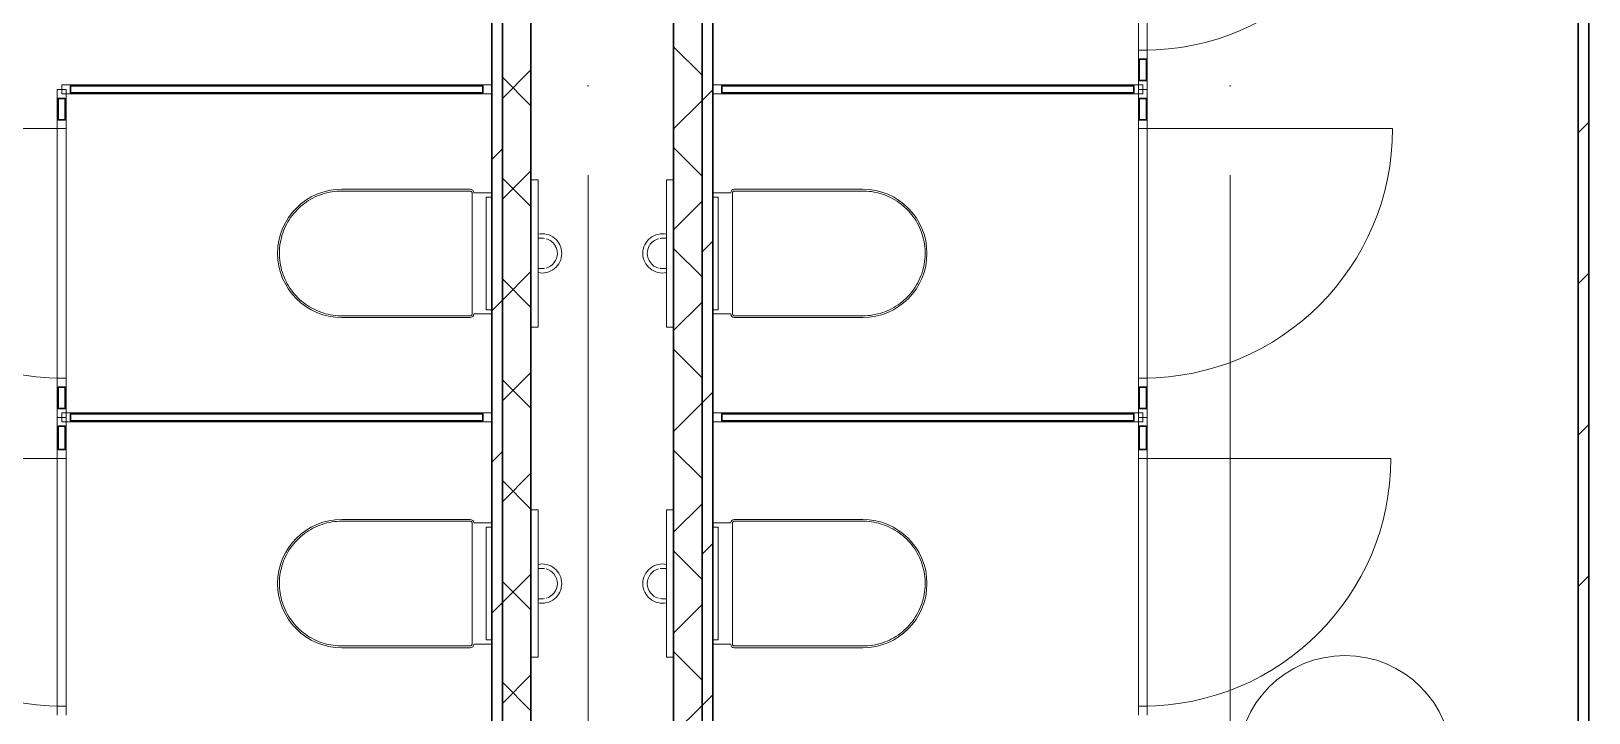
# Model space of a CAD drawing. Header units: millimetres. Extents: x -495897 to 1376592, y -28539 to 470976.
# Drawn here: x -50773 to -46407, y 351246 to 353159 of the extents above; entities that cross this region are included whole.
import ezdxf

# ---------------------------------------------------------------- set-up
doc = ezdxf.new("R2010")
doc.units = ezdxf.units.MM
doc.linetypes.add('ADSK_Линия сетки', pattern=[25, 20, -2.5, 0, -2.5])
for name, color, linetype, lineweight in [('Витраж', 7, 'Continuous', 9), ('Двери', 252, 'Continuous', 9), ('Марки помещений', 252, 'Continuous', 20), ('Оси', 252, 'Continuous', 9), ('Сантехника', 252, 'Continuous', 9), ('Стены внутренние', 7, 'Continuous', 18), ('Стены наружные', 7, 'Continuous', 18), ('Стены разрез', 7, 'Continuous', 30)]:
    doc.layers.add(name, color=color, linetype=linetype, lineweight=lineweight)

# ---------------------------------------------------------------- blocks, each defined once
blk = doc.blocks.new('1 этаж')
at = {"layer": 'Витраж', "color": 251, "true_color": 0x636466}
for p, q in [((-46913.3, -6593.7), (-46913.3, -7293.7)), ((-46888.3, -6593.7), (-46888.3, -7293.7)), ((-46913.3, -7318.7), (-46913.3, -7378.7)), ((-46888.3, -7318.7), (-46888.3, -7378.7)), ((-49905.8, -7391.2), (-48750.8, -7391.2)), ((-49905.8, -7416.2), (-48750.8, -7416.2)), ((-46925.8, -7391.2), (-48080.8, -7391.2)), ((-46925.8, -7416.2), (-48080.8, -7416.2)), ((-49943.3, -7428.7), (-49943.3, -7488.7)), ((-49918.3, -7428.7), (-49918.3, -7488.7)), ((-46913.3, -7428.7), (-46913.3, -7488.7)), ((-46888.3, -7428.7), (-46888.3, -7488.7)), ((-49943.3, -7513.7), (-49943.3, -8213.7)), ((-49918.3, -7513.7), (-49918.3, -8213.7)), ((-46913.3, -7513.7), (-46913.3, -8213.7)), ((-46888.3, -7513.7), (-46888.3, -8213.7)), ((-49943.3, -8238.7), (-49943.3, -8298.7)), ((-49918.3, -8238.7), (-49918.3, -8298.7)), ((-46913.3, -8238.7), (-46913.3, -8298.7)), ((-46888.3, -8238.7), (-46888.3, -8298.7)), ((-49905.8, -8311.2), (-48750.8, -8311.2)), ((-49905.8, -8336.2), (-48750.8, -8336.2)), ((-46925.8, -8311.2), (-48080.8, -8311.2)), ((-46925.8, -8336.2), (-48080.8, -8336.2)), ((-49943.3, -8348.7), (-49943.3, -8413.7)), ((-49918.3, -8348.7), (-49918.3, -8413.7)), ((-46913.3, -8348.7), (-46913.3, -8413.7)), ((-46888.3, -8348.7), (-46888.3, -8413.7)), ((-49943.3, -8438.7), (-49943.3, -9133.7)), ((-49918.3, -8438.7), (-49918.3, -9133.7)), ((-46913.3, -8438.7), (-46913.3, -9133.7)), ((-46888.3, -8438.7), (-46888.3, -9133.7))]:
    blk.add_line(p, q, dxfattribs=at)
at = {"layer": 'Витраж', "color": 251, "lineweight": 18, "true_color": 0x636466, "extrusion": (0, 0, -1)}
for p, q in [((-46888.3, -7293.7), (-46913.3, -7293.7)), ((-46913.3, -7293.7), (-46913.3, -7318.7)), ((-46913.3, -7318.7), (-46888.3, -7318.7)), ((-46888.3, -7318.7), (-46888.3, -7293.7)), ((-49918.3, -7403.7), (-49943.3, -7403.7)), ((-49943.3, -7403.7), (-49943.3, -7428.7)), ((-49905.8, -7391.2), (-49930.8, -7391.2)), ((-49930.8, -7391.2), (-49930.8, -7416.2)), ((-49930.8, -7416.2), (-49905.8, -7416.2)), ((-49918.3, -7428.7), (-49918.3, -7403.7)), ((-49905.8, -7416.2), (-49905.8, -7391.2)), ((-46900.8, -7391.2), (-46925.8, -7391.2)), ((-46925.8, -7391.2), (-46925.8, -7416.2)), ((-46925.8, -7416.2), (-46900.8, -7416.2)), ((-46888.3, -7403.7), (-46913.3, -7403.7)), ((-46913.3, -7403.7), (-46913.3, -7428.7)), ((-46900.8, -7416.2), (-46900.8, -7391.2)), ((-46888.3, -7428.7), (-46888.3, -7403.7)), ((-49943.3, -7428.7), (-49918.3, -7428.7)), ((-46913.3, -7428.7), (-46888.3, -7428.7)), ((-49918.3, -7488.7), (-49943.3, -7488.7)), ((-49943.3, -7488.7), (-49943.3, -7513.7)), ((-49918.3, -7513.7), (-49918.3, -7488.7)), ((-46888.3, -7488.7), (-46913.3, -7488.7)), ((-46913.3, -7488.7), (-46913.3, -7513.7)), ((-46888.3, -7513.7), (-46888.3, -7488.7)), ((-49943.3, -7513.7), (-49918.3, -7513.7)), ((-46913.3, -7513.7), (-46888.3, -7513.7)), ((-49918.3, -8213.7), (-49943.3, -8213.7)), ((-49943.3, -8213.7), (-49943.3, -8238.7)), ((-49943.3, -8238.7), (-49918.3, -8238.7)), ((-49918.3, -8238.7), (-49918.3, -8213.7)), ((-46888.3, -8213.7), (-46913.3, -8213.7)), ((-46913.3, -8213.7), (-46913.3, -8238.7)), ((-46913.3, -8238.7), (-46888.3, -8238.7)), ((-46888.3, -8238.7), (-46888.3, -8213.7)), ((-49918.3, -8323.7), (-49943.3, -8323.7)), ((-49943.3, -8323.7), (-49943.3, -8348.7)), ((-49905.8, -8311.2), (-49930.8, -8311.2)), ((-49930.8, -8311.2), (-49930.8, -8336.2)), ((-49930.8, -8336.2), (-49905.8, -8336.2)), ((-49918.3, -8348.7), (-49918.3, -8323.7)), ((-49905.8, -8336.2), (-49905.8, -8311.2)), ((-46900.8, -8311.2), (-46925.8, -8311.2)), ((-46925.8, -8311.2), (-46925.8, -8336.2)), ((-46925.8, -8336.2), (-46900.8, -8336.2)), ((-46888.3, -8323.7), (-46913.3, -8323.7)), ((-46913.3, -8323.7), (-46913.3, -8348.7)), ((-46900.8, -8336.2), (-46900.8, -8311.2)), ((-46888.3, -8348.7), (-46888.3, -8323.7)), ((-49943.3, -8348.7), (-49918.3, -8348.7)), ((-46913.3, -8348.7), (-46888.3, -8348.7)), ((-49918.3, -8413.7), (-49943.3, -8413.7)), ((-49943.3, -8413.7), (-49943.3, -8438.7)), ((-49918.3, -8438.7), (-49918.3, -8413.7)), ((-46888.3, -8413.7), (-46913.3, -8413.7)), ((-46913.3, -8413.7), (-46913.3, -8438.7)), ((-46888.3, -8438.7), (-46888.3, -8413.7)), ((-49943.3, -8438.7), (-49918.3, -8438.7)), ((-46913.3, -8438.7), (-46888.3, -8438.7)), ((-49918.3, -9133.7), (-49943.3, -9133.7)), ((-49943.3, -9133.7), (-49943.3, -9158.7)), ((-49918.3, -9158.7), (-49918.3, -9133.7)), ((-46888.3, -9133.7), (-46913.3, -9133.7)), ((-46913.3, -9133.7), (-46913.3, -9158.7)), ((-46888.3, -9158.7), (-46888.3, -9133.7))]:
    blk.add_line(p, q, dxfattribs=at)
at = {"layer": 'Витраж', "color": 251, "lineweight": 18, "true_color": 0x636466}
for p, q in [((-48725.8, -7391.2), (-48750.8, -7391.2)), ((-48750.8, -7391.2), (-48750.8, -7416.2)), ((-48750.8, -7416.2), (-48725.8, -7416.2)), ((-48725.8, -7416.2), (-48725.8, -7391.2)), ((-48080.8, -7391.2), (-48105.8, -7391.2)), ((-48105.8, -7391.2), (-48105.8, -7416.2)), ((-48105.8, -7416.2), (-48080.8, -7416.2)), ((-48080.8, -7416.2), (-48080.8, -7391.2)), ((-46888.3, -7378.7), (-46913.3, -7378.7)), ((-46913.3, -7378.7), (-46913.3, -7403.7)), ((-46913.3, -7403.7), (-46888.3, -7403.7)), ((-46888.3, -7403.7), (-46888.3, -7378.7)), ((-49918.3, -8298.7), (-49943.3, -8298.7)), ((-49943.3, -8298.7), (-49943.3, -8323.7)), ((-49943.3, -8323.7), (-49918.3, -8323.7)), ((-49918.3, -8323.7), (-49918.3, -8298.7)), ((-48725.8, -8311.2), (-48750.8, -8311.2)), ((-48750.8, -8311.2), (-48750.8, -8336.2)), ((-48750.8, -8336.2), (-48725.8, -8336.2)), ((-48725.8, -8336.2), (-48725.8, -8311.2)), ((-48080.8, -8311.2), (-48105.8, -8311.2)), ((-48105.8, -8311.2), (-48105.8, -8336.2)), ((-48105.8, -8336.2), (-48080.8, -8336.2)), ((-48080.8, -8336.2), (-48080.8, -8311.2)), ((-46888.3, -8298.7), (-46913.3, -8298.7)), ((-46913.3, -8298.7), (-46913.3, -8323.7)), ((-46913.3, -8323.7), (-46888.3, -8323.7)), ((-46888.3, -8323.7), (-46888.3, -8298.7))]:
    blk.add_line(p, q, dxfattribs=at)
at = {"layer": 'Двери', "color": 251, "true_color": 0x636466}
for p, q in [((-49943.3, -7513.7), (-50630.8, -7513.7)), ((-46888.3, -7513.7), (-46200.8, -7513.7)), ((-49943.3, -8438.7), (-50625.8, -8438.7)), ((-46888.3, -8438.7), (-46205.8, -8438.7))]:
    blk.add_line(p, q, dxfattribs=at)
for centre, radius, start, end in [((-46900.8, -6593.7), 700, 270, 0), ((-49930.8, -7513.7), 700, 180, 270), ((-46900.8, -7513.7), 700, 270, 0), ((-49930.8, -8438.7), 695, 180, 270), ((-46900.8, -8438.7), 695, 270, 0)]:
    blk.add_arc(centre, radius, start, end, dxfattribs=at)
at = {"layer": 'Марки помещений', "color": 251, "true_color": 0x636466}
blk.add_circle((-46334.3, -9291.8), 300, dxfattribs=at)
at = {"layer": 'Оси', "color": 251, "linetype": 'ADSK_Линия сетки', "ltscale": 100, "true_color": 0x636466}
for p, q in [((-48455.8, -2643.7), (-48455.8, -33769.9)), ((-46655.8, -2643.7), (-46655.8, -33769.9))]:
    blk.add_line(p, q, dxfattribs=at)
at = {"layer": 'Сантехника', "color": 251, "lineweight": 9, "true_color": 0x636466}
for p, q in [((-48595.8, -7657), (-48615.8, -7657)), ((-48595.8, -7682), (-48595.8, -7657)), ((-48595.8, -7682), (-48595.8, -8045.5)), ((-48215.8, -7657), (-48235.8, -7657)), ((-48235.8, -7657), (-48235.8, -7682)), ((-48235.8, -8045.5), (-48235.8, -7682)), ((-48615.8, -8070.5), (-48595.8, -8070.5)), ((-48595.8, -8070.5), (-48595.8, -8045.5)), ((-48235.8, -8045.5), (-48235.8, -8070.5)), ((-48235.8, -8070.5), (-48215.8, -8070.5)), ((-48595.8, -8583.2), (-48615.8, -8583.2)), ((-48595.8, -8608.2), (-48595.8, -8583.2)), ((-48215.8, -8583.2), (-48235.8, -8583.2)), ((-48235.8, -8583.2), (-48235.8, -8608.2)), ((-48595.8, -8608.2), (-48595.8, -8971.7)), ((-48235.8, -8971.7), (-48235.8, -8608.2)), ((-48595.8, -8996.7), (-48595.8, -8971.7)), ((-48235.8, -8971.7), (-48235.8, -8996.7)), ((-48615.8, -8996.7), (-48595.8, -8996.7)), ((-48235.8, -8996.7), (-48215.8, -8996.7))]:
    blk.add_line(p, q, dxfattribs=at)
at = {"layer": 'Сантехника', "color": 251, "true_color": 0x636466}
for p, q in [((-48785.8, -7683.7), (-49145.8, -7683.7)), ((-48785.8, -7688.7), (-49145.8, -7688.7)), ((-48780.8, -8033.7), (-48780.8, -7693.7)), ((-48725.8, -7693.7), (-48775.8, -7693.7)), ((-48740.8, -8021.9), (-48740.8, -7705.5)), ((-48740.8, -7705.5), (-48725.8, -7705.5)), ((-48055.8, -7693.7), (-48105.8, -7693.7)), ((-48105.8, -7705.5), (-48090.8, -7705.5)), ((-48090.8, -7705.5), (-48090.8, -8021.9)), ((-48050.8, -7693.7), (-48050.8, -8033.7)), ((-47685.8, -7683.7), (-48045.8, -7683.7)), ((-47685.8, -7688.7), (-48045.8, -7688.7)), ((-48725.8, -8021.9), (-48740.8, -8021.9)), ((-48090.8, -8021.9), (-48105.8, -8021.9)), ((-49145.8, -8038.7), (-48785.8, -8038.7)), ((-49145.8, -8043.7), (-48785.8, -8043.7)), ((-48775.8, -8033.7), (-48725.8, -8033.7)), ((-48105.8, -8033.7), (-48055.8, -8033.7)), ((-48045.8, -8038.7), (-47685.8, -8038.7)), ((-48045.8, -8043.7), (-47685.8, -8043.7)), ((-48785.8, -8610), (-49145.8, -8610)), ((-48785.8, -8615), (-49145.8, -8615)), ((-48780.8, -8960), (-48780.8, -8620)), ((-48725.8, -8620), (-48775.8, -8620)), ((-48740.8, -8948.2), (-48740.8, -8631.8)), ((-48740.8, -8631.8), (-48725.8, -8631.8)), ((-48055.8, -8620), (-48105.8, -8620)), ((-48105.8, -8631.8), (-48090.8, -8631.8)), ((-48090.8, -8631.8), (-48090.8, -8948.2)), ((-48050.8, -8620), (-48050.8, -8960)), ((-47685.8, -8610), (-48045.8, -8610)), ((-47685.8, -8615), (-48045.8, -8615)), ((-48725.8, -8948.2), (-48740.8, -8948.2)), ((-48090.8, -8948.2), (-48105.8, -8948.2)), ((-49145.8, -8965), (-48785.8, -8965)), ((-49145.8, -8970), (-48785.8, -8970)), ((-48775.8, -8960), (-48725.8, -8960)), ((-48105.8, -8960), (-48055.8, -8960)), ((-48045.8, -8965), (-47685.8, -8965)), ((-48045.8, -8970), (-47685.8, -8970))]:
    blk.add_line(p, q, dxfattribs=at)
at = {"layer": 'Сантехника', "color": 251, "true_color": 0x636466, "flags": 128}
for points in [[(-49145.8, -7688.7), (-49152.8, -7688.9), (-49159.8, -7689.3), (-49166.8, -7690), (-49173.7, -7691), (-49180.6, -7692.2), (-49187.4, -7693.7), (-49194.2, -7695.5), (-49200.9, -7697.6), (-49207.4, -7699.9), (-49213.9, -7702.5), (-49220.3, -7705.4), (-49226.6, -7708.5), (-49232.8, -7711.9), (-49238.8, -7715.5), (-49244.6, -7719.3), (-49250.3, -7723.4), (-49255.8, -7727.7), (-49261.2, -7732.2), (-49266.4, -7736.9), (-49271.3, -7741.8), (-49276.1, -7746.9), (-49280.7, -7752.2), (-49285, -7757.7), (-49289.2, -7763.4), (-49293.1, -7769.2), (-49296.7, -7775.1), (-49300.1, -7781.2), (-49303.3, -7787.5), (-49306.2, -7793.8), (-49308.9, -7800.3), (-49311.3, -7806.9), (-49313.5, -7813.6), (-49315.3, -7820.3), (-49316.9, -7827.1), (-49318.3, -7834), (-49319.3, -7840.9), (-49320.1, -7847.9), (-49320.6, -7854.8), (-49320.8, -7861.8), (-49320.7, -7868.8), (-49320.4, -7875.8), (-49319.8, -7882.8), (-49318.9, -7889.7), (-49317.7, -7896.6), (-49316.2, -7903.5), (-49314.5, -7910.3), (-49312.5, -7917), (-49310.2, -7923.6), (-49307.7, -7930.1), (-49304.9, -7936.6), (-49301.9, -7942.9), (-49298.6, -7949), (-49295.1, -7955.1), (-49291.3, -7961), (-49287.3, -7966.7), (-49283.1, -7972.3), (-49278.6, -7977.7), (-49273.9, -7982.9), (-49269.1, -7987.9), (-49264, -7992.8), (-49258.8, -7997.4), (-49253.3, -8001.8), (-49247.7, -8006), (-49241.9, -8010), (-49236, -8013.7), (-49229.9, -8017.2), (-49223.7, -8020.4), (-49217.4, -8023.4), (-49211, -8026.1), (-49204.4, -8028.6), (-49197.8, -8030.8), (-49191.1, -8032.8), (-49184.3, -8034.5), (-49177.4, -8035.9), (-49170.5, -8037), (-49163.5, -8037.8), (-49156.6, -8038.4), (-49149.6, -8038.7), (-49145.8, -8038.7)], [(-48780.8, -7693.7), (-48780.8, -7693.5), (-48780.8, -7693.3), (-48780.8, -7693.1), (-48780.9, -7692.9), (-48780.9, -7692.7), (-48780.9, -7692.5), (-48781, -7692.3), (-48781.1, -7692.2), (-48781.1, -7692), (-48781.2, -7691.8), (-48781.3, -7691.6), (-48781.4, -7691.4), (-48781.5, -7691.2), (-48781.6, -7691.1), (-48781.7, -7690.9), (-48781.8, -7690.7), (-48781.9, -7690.6), (-48782, -7690.4), (-48782.2, -7690.3), (-48782.3, -7690.1), (-48782.5, -7690), (-48782.6, -7689.9), (-48782.8, -7689.8), (-48782.9, -7689.6), (-48783.1, -7689.5), (-48783.3, -7689.4), (-48783.4, -7689.3), (-48783.6, -7689.2), (-48783.8, -7689.1), (-48784, -7689.1), (-48784.2, -7689), (-48784.4, -7688.9), (-48784.6, -7688.9), (-48784.8, -7688.8), (-48785, -7688.8), (-48785.1, -7688.8), (-48785.3, -7688.8), (-48785.5, -7688.7), (-48785.7, -7688.7), (-48785.8, -7688.7)], [(-48045.8, -7688.7), (-48046, -7688.7), (-48046.2, -7688.7), (-48046.4, -7688.8), (-48046.6, -7688.8), (-48046.8, -7688.8), (-48047, -7688.9), (-48047.2, -7688.9), (-48047.4, -7689), (-48047.6, -7689.1), (-48047.7, -7689.1), (-48047.9, -7689.2), (-48048.1, -7689.3), (-48048.3, -7689.4), (-48048.5, -7689.5), (-48048.6, -7689.6), (-48048.8, -7689.7), (-48048.9, -7689.8), (-48049.1, -7690), (-48049.2, -7690.1), (-48049.4, -7690.2), (-48049.5, -7690.4), (-48049.7, -7690.5), (-48049.8, -7690.7), (-48049.9, -7690.9), (-48050, -7691), (-48050.1, -7691.2), (-48050.2, -7691.4), (-48050.3, -7691.6), (-48050.4, -7691.7), (-48050.5, -7691.9), (-48050.5, -7692.1), (-48050.6, -7692.3), (-48050.6, -7692.5), (-48050.7, -7692.7), (-48050.7, -7692.9), (-48050.8, -7693.1), (-48050.8, -7693.3), (-48050.8, -7693.5), (-48050.8, -7693.7), (-48050.8, -7693.7)], [(-47685.8, -8038.7), (-47678.8, -8038.6), (-47671.8, -8038.2), (-47664.9, -8037.5), (-47657.9, -8036.5), (-47651, -8035.2), (-47644.2, -8033.7), (-47637.4, -8031.9), (-47630.8, -8029.8), (-47624.2, -8027.5), (-47617.7, -8024.9), (-47611.3, -8022.1), (-47605, -8019), (-47598.8, -8015.6), (-47592.8, -8012), (-47587, -8008.2), (-47581.3, -8004.1), (-47575.8, -7999.8), (-47570.4, -7995.3), (-47565.2, -7990.6), (-47560.3, -7985.7), (-47555.5, -7980.5), (-47550.9, -7975.2), (-47546.6, -7969.7), (-47542.4, -7964.1), (-47538.5, -7958.3), (-47534.9, -7952.3), (-47531.5, -7946.2), (-47528.3, -7940), (-47525.4, -7933.6), (-47522.7, -7927.1), (-47520.3, -7920.6), (-47518.1, -7913.9), (-47516.3, -7907.2), (-47514.7, -7900.3), (-47513.3, -7893.5), (-47512.3, -7886.6), (-47511.5, -7879.6), (-47511, -7872.6), (-47510.8, -7865.6), (-47510.9, -7858.6), (-47511.2, -7851.6), (-47511.8, -7844.7), (-47512.7, -7837.7), (-47513.9, -7830.8), (-47515.4, -7824), (-47517.1, -7817.2), (-47519.1, -7810.5), (-47521.4, -7803.9), (-47523.9, -7797.3), (-47526.7, -7790.9), (-47529.7, -7784.6), (-47533, -7778.4), (-47536.5, -7772.4), (-47540.3, -7766.5), (-47544.3, -7760.7), (-47548.5, -7755.2), (-47553, -7749.8), (-47557.7, -7744.5), (-47562.5, -7739.5), (-47567.6, -7734.7), (-47572.9, -7730.1), (-47578.3, -7725.7), (-47583.9, -7721.5), (-47589.7, -7717.5), (-47595.6, -7713.8), (-47601.7, -7710.3), (-47607.9, -7707), (-47614.2, -7704.1), (-47620.6, -7701.3), (-47627.2, -7698.8), (-47633.8, -7696.6), (-47640.5, -7694.7), (-47647.3, -7693), (-47654.2, -7691.6), (-47661.1, -7690.5), (-47668.1, -7689.6), (-47675, -7689.1), (-47682, -7688.8), (-47685.8, -7688.7)], [(-48785.8, -8038.7), (-48785.6, -8038.7), (-48785.4, -8038.7), (-48785.2, -8038.7), (-48785, -8038.7), (-48784.8, -8038.6), (-48784.6, -8038.6), (-48784.4, -8038.5), (-48784.2, -8038.5), (-48784, -8038.4), (-48783.9, -8038.3), (-48783.7, -8038.3), (-48783.5, -8038.2), (-48783.3, -8038.1), (-48783.1, -8038), (-48783, -8037.9), (-48782.8, -8037.7), (-48782.7, -8037.6), (-48782.5, -8037.5), (-48782.4, -8037.4), (-48782.2, -8037.2), (-48782.1, -8037.1), (-48781.9, -8036.9), (-48781.8, -8036.8), (-48781.7, -8036.6), (-48781.6, -8036.4), (-48781.5, -8036.3), (-48781.4, -8036.1), (-48781.3, -8035.9), (-48781.2, -8035.7), (-48781.1, -8035.5), (-48781.1, -8035.4), (-48781, -8035.2), (-48781, -8035), (-48780.9, -8034.8), (-48780.9, -8034.6), (-48780.8, -8034.4), (-48780.8, -8034.2), (-48780.8, -8034), (-48780.8, -8033.8), (-48780.8, -8033.7)], [(-48050.8, -8033.7), (-48050.8, -8033.9), (-48050.8, -8034.1), (-48050.8, -8034.3), (-48050.7, -8034.5), (-48050.7, -8034.7), (-48050.7, -8034.9), (-48050.6, -8035.1), (-48050.5, -8035.3), (-48050.5, -8035.5), (-48050.4, -8035.7), (-48050.3, -8035.9), (-48050.2, -8036), (-48050.1, -8036.2), (-48050, -8036.4), (-48049.9, -8036.6), (-48049.8, -8036.7), (-48049.7, -8036.9), (-48049.6, -8037), (-48049.4, -8037.2), (-48049.3, -8037.3), (-48049.1, -8037.5), (-48049, -8037.6), (-48048.8, -8037.7), (-48048.7, -8037.8), (-48048.5, -8037.9), (-48048.3, -8038), (-48048.2, -8038.1), (-48048, -8038.2), (-48047.8, -8038.3), (-48047.6, -8038.4), (-48047.4, -8038.5), (-48047.2, -8038.5), (-48047, -8038.6), (-48046.8, -8038.6), (-48046.7, -8038.7), (-48046.5, -8038.7), (-48046.3, -8038.7), (-48046.1, -8038.7), (-48045.9, -8038.7), (-48045.8, -8038.7)], [(-49145.8, -8615), (-49152.8, -8615.1), (-49159.8, -8615.5), (-49166.8, -8616.2), (-49173.7, -8617.2), (-49180.6, -8618.5), (-49187.4, -8620), (-49194.2, -8621.8), (-49200.9, -8623.9), (-49207.4, -8626.2), (-49213.9, -8628.8), (-49220.3, -8631.6), (-49226.6, -8634.8), (-49232.8, -8638.1), (-49238.8, -8641.7), (-49244.6, -8645.5), (-49250.3, -8649.6), (-49255.8, -8653.9), (-49261.2, -8658.4), (-49266.4, -8663.1), (-49271.3, -8668.1), (-49276.1, -8673.2), (-49280.7, -8678.5), (-49285, -8684), (-49289.2, -8689.6), (-49293.1, -8695.4), (-49296.7, -8701.4), (-49300.1, -8707.5), (-49303.3, -8713.7), (-49306.2, -8720.1), (-49308.9, -8726.6), (-49311.3, -8733.1), (-49313.5, -8739.8), (-49315.3, -8746.6), (-49316.9, -8753.4), (-49318.3, -8760.2), (-49319.3, -8767.2), (-49320.1, -8774.1), (-49320.6, -8781.1), (-49320.8, -8788.1), (-49320.7, -8795.1), (-49320.4, -8802.1), (-49319.8, -8809.1), (-49318.9, -8816), (-49317.7, -8822.9), (-49316.2, -8829.7), (-49314.5, -8836.5), (-49312.5, -8843.2), (-49310.2, -8849.9), (-49307.7, -8856.4), (-49304.9, -8862.8), (-49301.9, -8869.1), (-49298.6, -8875.3), (-49295.1, -8881.3), (-49291.3, -8887.2), (-49287.3, -8893), (-49283.1, -8898.5), (-49278.6, -8903.9), (-49273.9, -8909.2), (-49269.1, -8914.2), (-49264, -8919), (-49258.8, -8923.6), (-49253.3, -8928.1), (-49247.7, -8932.2), (-49241.9, -8936.2), (-49236, -8939.9), (-49229.9, -8943.4), (-49223.7, -8946.7), (-49217.4, -8949.7), (-49211, -8952.4), (-49204.4, -8954.9), (-49197.8, -8957.1), (-49191.1, -8959), (-49184.3, -8960.7), (-49177.4, -8962.1), (-49170.5, -8963.2), (-49163.5, -8964.1), (-49156.6, -8964.6), (-49149.6, -8964.9), (-49145.8, -8965)], [(-48780.8, -8620), (-48780.8, -8619.8), (-48780.8, -8619.6), (-48780.8, -8619.4), (-48780.9, -8619.2), (-48780.9, -8619), (-48780.9, -8618.8), (-48781, -8618.6), (-48781.1, -8618.4), (-48781.1, -8618.2), (-48781.2, -8618), (-48781.3, -8617.9), (-48781.4, -8617.7), (-48781.5, -8617.5), (-48781.6, -8617.3), (-48781.7, -8617.2), (-48781.8, -8617), (-48781.9, -8616.8), (-48782, -8616.7), (-48782.2, -8616.5), (-48782.3, -8616.4), (-48782.5, -8616.3), (-48782.6, -8616.1), (-48782.8, -8616), (-48782.9, -8615.9), (-48783.1, -8615.8), (-48783.3, -8615.7), (-48783.4, -8615.6), (-48783.6, -8615.5), (-48783.8, -8615.4), (-48784, -8615.3), (-48784.2, -8615.3), (-48784.4, -8615.2), (-48784.6, -8615.1), (-48784.8, -8615.1), (-48785, -8615.1), (-48785.1, -8615), (-48785.3, -8615), (-48785.5, -8615), (-48785.7, -8615), (-48785.8, -8615)], [(-48045.8, -8615), (-48046, -8615), (-48046.2, -8615), (-48046.4, -8615), (-48046.6, -8615), (-48046.8, -8615.1), (-48047, -8615.1), (-48047.2, -8615.2), (-48047.4, -8615.2), (-48047.6, -8615.3), (-48047.7, -8615.4), (-48047.9, -8615.5), (-48048.1, -8615.5), (-48048.3, -8615.6), (-48048.5, -8615.7), (-48048.6, -8615.9), (-48048.8, -8616), (-48048.9, -8616.1), (-48049.1, -8616.2), (-48049.2, -8616.4), (-48049.4, -8616.5), (-48049.5, -8616.6), (-48049.7, -8616.8), (-48049.8, -8617), (-48049.9, -8617.1), (-48050, -8617.3), (-48050.1, -8617.4), (-48050.2, -8617.6), (-48050.3, -8617.8), (-48050.4, -8618), (-48050.5, -8618.2), (-48050.5, -8618.4), (-48050.6, -8618.5), (-48050.6, -8618.7), (-48050.7, -8618.9), (-48050.7, -8619.1), (-48050.8, -8619.3), (-48050.8, -8619.5), (-48050.8, -8619.7), (-48050.8, -8619.9), (-48050.8, -8620)], [(-47685.8, -8965), (-47678.8, -8964.8), (-47671.8, -8964.4), (-47664.9, -8963.7), (-47657.9, -8962.7), (-47651, -8961.5), (-47644.2, -8960), (-47637.4, -8958.2), (-47630.8, -8956.1), (-47624.2, -8953.8), (-47617.7, -8951.2), (-47611.3, -8948.3), (-47605, -8945.2), (-47598.8, -8941.8), (-47592.8, -8938.3), (-47587, -8934.4), (-47581.3, -8930.3), (-47575.8, -8926.1), (-47570.4, -8921.5), (-47565.2, -8916.8), (-47560.3, -8911.9), (-47555.5, -8906.8), (-47550.9, -8901.5), (-47546.6, -8896), (-47542.4, -8890.3), (-47538.5, -8884.5), (-47534.9, -8878.6), (-47531.5, -8872.5), (-47528.3, -8866.2), (-47525.4, -8859.9), (-47522.7, -8853.4), (-47520.3, -8846.8), (-47518.1, -8840.2), (-47516.3, -8833.4), (-47514.7, -8826.6), (-47513.3, -8819.7), (-47512.3, -8812.8), (-47511.5, -8805.8), (-47511, -8798.9), (-47510.8, -8791.9), (-47510.9, -8784.9), (-47511.2, -8777.9), (-47511.8, -8770.9), (-47512.7, -8764), (-47513.9, -8757.1), (-47515.4, -8750.2), (-47517.1, -8743.4), (-47519.1, -8736.7), (-47521.4, -8730.1), (-47523.9, -8723.6), (-47526.7, -8717.2), (-47529.7, -8710.9), (-47533, -8704.7), (-47536.5, -8698.6), (-47540.3, -8692.7), (-47544.3, -8687), (-47548.5, -8681.4), (-47553, -8676), (-47557.7, -8670.8), (-47562.5, -8665.8), (-47567.6, -8660.9), (-47572.9, -8656.3), (-47578.3, -8651.9), (-47583.9, -8647.7), (-47589.7, -8643.8), (-47595.6, -8640), (-47601.7, -8636.5), (-47607.9, -8633.3), (-47614.2, -8630.3), (-47620.6, -8627.6), (-47627.2, -8625.1), (-47633.8, -8622.9), (-47640.5, -8620.9), (-47647.3, -8619.3), (-47654.2, -8617.9), (-47661.1, -8616.7), (-47668.1, -8615.9), (-47675, -8615.3), (-47682, -8615), (-47685.8, -8615)], [(-48785.8, -8965), (-48785.6, -8965), (-48785.4, -8965), (-48785.2, -8964.9), (-48785, -8964.9), (-48784.8, -8964.9), (-48784.6, -8964.8), (-48784.4, -8964.8), (-48784.2, -8964.7), (-48784, -8964.7), (-48783.9, -8964.6), (-48783.7, -8964.5), (-48783.5, -8964.4), (-48783.3, -8964.3), (-48783.1, -8964.2), (-48783, -8964.1), (-48782.8, -8964), (-48782.7, -8963.9), (-48782.5, -8963.7), (-48782.4, -8963.6), (-48782.2, -8963.5), (-48782.1, -8963.3), (-48781.9, -8963.2), (-48781.8, -8963), (-48781.7, -8962.8), (-48781.6, -8962.7), (-48781.5, -8962.5), (-48781.4, -8962.3), (-48781.3, -8962.2), (-48781.2, -8962), (-48781.1, -8961.8), (-48781.1, -8961.6), (-48781, -8961.4), (-48781, -8961.2), (-48780.9, -8961), (-48780.9, -8960.8), (-48780.8, -8960.6), (-48780.8, -8960.4), (-48780.8, -8960.2), (-48780.8, -8960), (-48780.8, -8960)], [(-48050.8, -8960), (-48050.8, -8960.2), (-48050.8, -8960.4), (-48050.8, -8960.6), (-48050.7, -8960.8), (-48050.7, -8961), (-48050.7, -8961.2), (-48050.6, -8961.4), (-48050.5, -8961.6), (-48050.5, -8961.7), (-48050.4, -8961.9), (-48050.3, -8962.1), (-48050.2, -8962.3), (-48050.1, -8962.5), (-48050, -8962.6), (-48049.9, -8962.8), (-48049.8, -8963), (-48049.7, -8963.1), (-48049.6, -8963.3), (-48049.4, -8963.4), (-48049.3, -8963.6), (-48049.1, -8963.7), (-48049, -8963.8), (-48048.8, -8964), (-48048.7, -8964.1), (-48048.5, -8964.2), (-48048.3, -8964.3), (-48048.2, -8964.4), (-48048, -8964.5), (-48047.8, -8964.6), (-48047.6, -8964.6), (-48047.4, -8964.7), (-48047.2, -8964.8), (-48047, -8964.8), (-48046.8, -8964.9), (-48046.7, -8964.9), (-48046.5, -8964.9), (-48046.3, -8965), (-48046.1, -8965), (-48045.9, -8965), (-48045.8, -8965)]]:
    blk.add_lwpolyline(points, dxfattribs=at)
at = {"layer": 'Сантехника', "color": 251, "lineweight": 9, "true_color": 0x636466, "flags": 128}
for points in [[(-48584.4, -7821), (-48584.4, -7821), (-48584.5, -7821), (-48584.7, -7821), (-48584.9, -7821), (-48585.3, -7821), (-48585.6, -7821), (-48586.1, -7821), (-48586.6, -7821), (-48587.2, -7821), (-48587.9, -7821), (-48588.6, -7821), (-48589.4, -7821), (-48590.3, -7821), (-48591.2, -7821), (-48592.2, -7821), (-48593.3, -7821), (-48594.4, -7821), (-48595.5, -7821)], [(-48236.9, -7821), (-48238.1, -7821), (-48239.1, -7821), (-48240.1, -7821), (-48241.1, -7821), (-48241.9, -7821), (-48242.8, -7821), (-48243.5, -7821), (-48244.2, -7821), (-48244.8, -7821), (-48245.4, -7821), (-48245.8, -7821), (-48246.3, -7821), (-48246.6, -7821), (-48246.9, -7821), (-48247.1, -7821), (-48247.2, -7821), (-48247.2, -7821), (-48247.2, -7821)], [(-48594.7, -7906.4), (-48593.6, -7906.4), (-48592.5, -7906.4), (-48591.5, -7906.4), (-48590.5, -7906.4), (-48589.7, -7906.4), (-48588.8, -7906.4), (-48588.1, -7906.4), (-48587.4, -7906.4), (-48586.8, -7906.4), (-48586.2, -7906.4), (-48585.8, -7906.4), (-48585.4, -7906.4), (-48585, -7906.4), (-48584.7, -7906.4), (-48584.5, -7906.4), (-48584.4, -7906.4), (-48584.4, -7906.4), (-48584.4, -7906.4)], [(-48247.2, -7906.4), (-48247.2, -7906.4), (-48247.1, -7906.4), (-48246.9, -7906.4), (-48246.7, -7906.4), (-48246.4, -7906.4), (-48246, -7906.4), (-48245.5, -7906.4), (-48245, -7906.4), (-48244.4, -7906.4), (-48243.7, -7906.4), (-48243, -7906.4), (-48242.2, -7906.4), (-48241.3, -7906.4), (-48240.4, -7906.4), (-48239.4, -7906.4), (-48238.3, -7906.4), (-48237.2, -7906.4), (-48236.1, -7906.4)], [(-48584.4, -8747.3), (-48584.4, -8747.3), (-48584.5, -8747.3), (-48584.7, -8747.3), (-48584.9, -8747.3), (-48585.3, -8747.3), (-48585.6, -8747.3), (-48586.1, -8747.3), (-48586.6, -8747.3), (-48587.2, -8747.3), (-48587.9, -8747.3), (-48588.6, -8747.3), (-48589.4, -8747.3), (-48590.3, -8747.3), (-48591.2, -8747.3), (-48592.2, -8747.3), (-48593.3, -8747.3), (-48594.4, -8747.3), (-48595.5, -8747.3)], [(-48236.9, -8747.3), (-48238.1, -8747.3), (-48239.1, -8747.3), (-48240.1, -8747.3), (-48241.1, -8747.3), (-48241.9, -8747.3), (-48242.8, -8747.3), (-48243.5, -8747.3), (-48244.2, -8747.3), (-48244.8, -8747.3), (-48245.4, -8747.3), (-48245.8, -8747.3), (-48246.3, -8747.3), (-48246.6, -8747.3), (-48246.9, -8747.3), (-48247.1, -8747.3), (-48247.2, -8747.3), (-48247.2, -8747.3), (-48247.2, -8747.3)], [(-48594.7, -8832.7), (-48593.6, -8832.7), (-48592.5, -8832.7), (-48591.5, -8832.7), (-48590.5, -8832.7), (-48589.7, -8832.7), (-48588.8, -8832.7), (-48588.1, -8832.7), (-48587.4, -8832.7), (-48586.8, -8832.7), (-48586.2, -8832.7), (-48585.8, -8832.7), (-48585.4, -8832.7), (-48585, -8832.7), (-48584.7, -8832.7), (-48584.5, -8832.7), (-48584.4, -8832.7), (-48584.4, -8832.7), (-48584.4, -8832.7)], [(-48247.2, -8832.7), (-48247.2, -8832.7), (-48247.1, -8832.7), (-48246.9, -8832.7), (-48246.7, -8832.7), (-48246.4, -8832.7), (-48246, -8832.7), (-48245.5, -8832.7), (-48245, -8832.7), (-48244.4, -8832.7), (-48243.7, -8832.7), (-48243, -8832.7), (-48242.2, -8832.7), (-48241.3, -8832.7), (-48240.4, -8832.7), (-48239.4, -8832.7), (-48238.3, -8832.7), (-48237.2, -8832.7), (-48236.1, -8832.7)]]:
    blk.add_lwpolyline(points, dxfattribs=at)
at = {"layer": 'Сантехника', "color": 251, "true_color": 0x636466}
for centre, radius, start, end in [((-49145.8, -7863.7), 180, 90, 270), ((-49145.8, -7863.7), 175, 90, 90.9078), ((-49145.8, -7863.7), 175, 90, 90.9078), ((-48785.8, -7693.7), 10, 0, 90), ((-48785.8, -7693.7), 5, 60, 90), ((-48785.8, -7693.7), 5, 60, 90), ((-48785.8, -7693.7), 5, 60, 75), ((-48785.8, -7693.7), 5, 0, 30), ((-48785.8, -7693.7), 5, 0, 30), ((-48785.8, -7693.7), 5, 0, 30), ((-48045.8, -7693.7), 10, 90, 180), ((-48045.8, -7693.7), 5, 150, 180), ((-48045.8, -7693.7), 5, 150, 180), ((-48045.8, -7693.7), 5, 150, 180), ((-48045.8, -7693.7), 5, 90, 120), ((-48045.8, -7693.7), 5, 90, 120), ((-48045.8, -7693.7), 5, 105, 120), ((-47685.8, -7863.7), 180, 270, 90), ((-47685.8, -7863.7), 175, 89.0922, 90), ((-47685.8, -7863.7), 175, 89.0922, 90), ((-49145.8, -7863.7), 175, 269.0922, 270), ((-49145.8, -7863.7), 175, 269.0922, 270), ((-48785.8, -8033.7), 10, 270, 0), ((-48785.8, -8033.7), 5, 270, 300), ((-48785.8, -8033.7), 5, 270, 300), ((-48785.8, -8033.7), 5, 285, 300), ((-48785.8, -8033.7), 5, 330, 0), ((-48785.8, -8033.7), 5, 330, 0), ((-48785.8, -8033.7), 5, 330, 0), ((-48045.8, -8033.7), 10, 180, 270), ((-48045.8, -8033.7), 5, 180, 210), ((-48045.8, -8033.7), 5, 180, 210), ((-48045.8, -8033.7), 5, 180, 210), ((-48045.8, -8033.7), 5, 240, 270), ((-48045.8, -8033.7), 5, 240, 270), ((-48045.8, -8033.7), 5, 240, 255), ((-47685.8, -7863.7), 175, 270, 270.9078), ((-47685.8, -7863.7), 175, 270, 270.9078), ((-49145.8, -8790), 180, 90, 270), ((-49145.8, -8790), 175, 90, 90.9078), ((-49145.8, -8790), 175, 90, 90.9078), ((-48785.8, -8620), 10, 0, 90), ((-48785.8, -8620), 5, 60, 90), ((-48785.8, -8620), 5, 60, 90), ((-48785.8, -8620), 5, 60, 75), ((-48785.8, -8620), 5, 0, 30), ((-48785.8, -8620), 5, 0, 30), ((-48785.8, -8620), 5, 0, 30), ((-48045.8, -8620), 10, 90, 180), ((-48045.8, -8620), 5, 150, 180), ((-48045.8, -8620), 5, 150, 180), ((-48045.8, -8620), 5, 150, 180), ((-48045.8, -8620), 5, 90, 120), ((-48045.8, -8620), 5, 90, 120), ((-48045.8, -8620), 5, 105, 120), ((-47685.8, -8790), 180, 270, 90), ((-47685.8, -8790), 175, 89.0922, 90), ((-47685.8, -8790), 175, 89.0922, 90), ((-49145.8, -8790), 175, 269.0922, 270), ((-49145.8, -8790), 175, 269.0922, 270), ((-48785.8, -8960), 10, 270, 0), ((-48785.8, -8960), 5, 270, 300), ((-48785.8, -8960), 5, 270, 300), ((-48785.8, -8960), 5, 285, 300), ((-48785.8, -8960), 5, 330, 0), ((-48785.8, -8960), 5, 330, 0), ((-48785.8, -8960), 5, 330, 0), ((-48045.8, -8960), 10, 180, 270), ((-48045.8, -8960), 5, 180, 210), ((-48045.8, -8960), 5, 180, 210), ((-48045.8, -8960), 5, 180, 210), ((-48045.8, -8960), 5, 240, 270), ((-48045.8, -8960), 5, 240, 270), ((-48045.8, -8960), 5, 240, 255), ((-47685.8, -8790), 175, 270, 270.9078), ((-47685.8, -8790), 175, 270, 270.9078)]:
    blk.add_arc(centre, radius, start, end, dxfattribs=at)
at = {"layer": 'Сантехника', "color": 251, "lineweight": 9, "true_color": 0x636466}
for centre, radius, start, end in [((-48584.4, -7863.7), 55, 0, 102.0258), ((-48247.2, -7863.7), 55, 77.9742, 180), ((-48584.4, -7863.7), 42.7, 92.2417, 94.1976), ((-48584.4, -7863.7), 42.7, 87.9172, 90), ((-48584.4, -7863.7), 42.7, 80.8699, 90), ((-48584.4, -7863.7), 42.7, 31.7508, 75), ((-48584.4, -7863.7), 42.7, 0, 30), ((-48247.2, -7863.7), 42.7, 150, 180), ((-48247.2, -7863.7), 42.7, 105, 148.2492), ((-48247.2, -7863.7), 42.7, 90, 99.1301), ((-48247.2, -7863.7), 42.7, 90, 92.0828), ((-48247.2, -7863.7), 42.7, 85.8024, 87.7583), ((-48584.4, -7863.7), 55, 257.9742, 0), ((-48584.4, -7863.7), 42.7, 285, 0), ((-48247.2, -7863.7), 55, 180, 282.0258), ((-48247.2, -7863.7), 42.7, 180, 255), ((-48584.4, -7863.7), 42.7, 267.2428, 279.4986), ((-48584.4, -7863.7), 42.7, 270, 272.5338), ((-48247.2, -7863.7), 42.7, 260.5014, 272.3473), ((-48247.2, -7863.7), 42.7, 267.4662, 270), ((-48584.4, -8790), 55, 0, 102.0258), ((-48584.4, -8790), 42.7, 92.2417, 94.1976), ((-48584.4, -8790), 42.7, 87.9172, 90), ((-48584.4, -8790), 42.7, 80.8699, 90), ((-48584.4, -8790), 42.7, 0, 75), ((-48247.2, -8790), 55, 77.9742, 180), ((-48247.2, -8790), 42.7, 105, 180), ((-48247.2, -8790), 42.7, 90, 99.1301), ((-48247.2, -8790), 42.7, 90, 92.0828), ((-48247.2, -8790), 42.7, 85.8024, 87.7583), ((-48584.4, -8790), 55, 257.9742, 0), ((-48584.4, -8790), 42.7, 285, 0), ((-48247.2, -8790), 55, 180, 282.0258), ((-48247.2, -8790), 42.7, 180, 255), ((-48584.4, -8790), 42.7, 267.2428, 279.4986), ((-48584.4, -8790), 42.7, 270, 272.5338), ((-48247.2, -8790), 42.7, 260.5014, 272.3473), ((-48247.2, -8790), 42.7, 267.4662, 270)]:
    blk.add_arc(centre, radius, start, end, dxfattribs=at)
at = {"layer": 'Стены внутренние', "color": 251, "lineweight": 30, "true_color": 0x636466}
blk.add_line((-45650.8, -5343.7), (-45650.8, -11348.7), dxfattribs=at)
at = {"layer": 'Стены наружные', "color": 251, "lineweight": 30, "true_color": 0x636466}
for p, q in [((-48615.8, -9273.7), (-48615.8, -5343.7)), ((-48215.8, -5343.7), (-48215.8, -9273.7)), ((-48135.8, -9273.7), (-48135.8, -5343.7)), ((-48725.8, -5373.7), (-48725.8, -9243.7)), ((-48695.8, -5373.7), (-48695.8, -9273.7)), ((-48105.8, -9243.7), (-48105.8, -5373.7)), ((-45680.8, -5373.7), (-45680.8, -11318.7))]:
    blk.add_line(p, q, dxfattribs=at)
at = {"layer": 'Стены наружные', "color": 251, "linetype": 'Continuous', "lineweight": 9, "true_color": 0x636466}
for p, q in [((-48135.8, -7364), (-48215.8, -7284)), ((-48695.8, -7429), (-48615.8, -7349)), ((-48615.8, -7449.7), (-48695.8, -7369.7)), ((-48135.8, -7434.7), (-48105.8, -7404.7)), ((-48215.8, -7514.7), (-48135.8, -7434.7)), ((-45680.8, -7525.3), (-45650.8, -7495.3)), ((-48725.8, -7600.4), (-48695.8, -7570.4)), ((-48135.8, -7646.8), (-48215.8, -7566.8)), ((-48695.8, -7711.9), (-48615.8, -7631.9)), ((-48615.8, -7732.5), (-48695.8, -7652.5)), ((-48215.8, -7797.5), (-48135.8, -7717.5)), ((-48135.8, -7929.7), (-48215.8, -7849.7)), ((-48135.8, -7859), (-48105.8, -7829)), ((-48695.8, -7994.7), (-48615.8, -7914.7)), ((-48615.8, -8015.3), (-48695.8, -7935.3)), ((-45680.8, -7949.5), (-45650.8, -7919.5)), ((-48725.8, -8024.7), (-48695.8, -7994.7)), ((-48215.8, -8080.4), (-48135.8, -8000.4)), ((-48135.8, -8212.5), (-48215.8, -8132.5)), ((-48695.8, -8277.5), (-48615.8, -8197.5)), ((-48615.8, -8298.2), (-48695.8, -8218.2)), ((-48215.8, -8363.2), (-48135.8, -8283.2)), ((-48135.8, -8283.2), (-48105.8, -8253.2)), ((-45680.8, -8373.8), (-45650.8, -8343.8)), ((-48725.8, -8449), (-48695.8, -8419)), ((-48135.8, -8495.3), (-48215.8, -8415.3)), ((-48695.8, -8560.4), (-48615.8, -8480.4)), ((-48615.8, -8581), (-48695.8, -8501)), ((-48215.8, -8646.1), (-48135.8, -8566.1)), ((-48135.8, -8707.5), (-48105.8, -8677.5)), ((-48135.8, -8778.2), (-48215.8, -8698.2)), ((-48695.8, -8843.2), (-48615.8, -8763.2)), ((-45680.8, -8798.1), (-45650.8, -8768.1)), ((-48615.8, -8863.9), (-48695.8, -8783.9)), ((-48725.8, -8873.2), (-48695.8, -8843.2)), ((-48215.8, -8928.9), (-48135.8, -8848.9)), ((-48135.8, -9061), (-48215.8, -8981)), ((-48695.8, -9126.1), (-48615.8, -9046.1)), ((-48615.8, -9146.7), (-48695.8, -9066.7)), ((-48135.8, -9131.8), (-48105.8, -9101.8)), ((-48215.8, -9211.8), (-48135.8, -9131.8))]:
    blk.add_line(p, q, dxfattribs=at)
at = {"layer": 'Стены разрез', "color": 251, "true_color": 0x636466}
for p, q in [((-46890.8, -7318.7), (-46910.8, -7318.7)), ((-46910.8, -7318.7), (-46910.8, -7378.7)), ((-46890.8, -7378.7), (-46890.8, -7318.7)), ((-48750.8, -7393.7), (-49905.8, -7393.7)), ((-49905.8, -7393.7), (-49905.8, -7413.7)), ((-49905.8, -7413.7), (-48750.8, -7413.7)), ((-48750.8, -7413.7), (-48750.8, -7393.7)), ((-46925.8, -7393.7), (-48080.8, -7393.7)), ((-48080.8, -7393.7), (-48080.8, -7413.7)), ((-48080.8, -7413.7), (-46925.8, -7413.7)), ((-46925.8, -7413.7), (-46925.8, -7393.7)), ((-46910.8, -7378.7), (-46890.8, -7378.7)), ((-49920.8, -7428.7), (-49940.8, -7428.7)), ((-49940.8, -7428.7), (-49940.8, -7488.7)), ((-49920.8, -7488.7), (-49920.8, -7428.7)), ((-46890.8, -7428.7), (-46910.8, -7428.7)), ((-46910.8, -7428.7), (-46910.8, -7488.7)), ((-46890.8, -7488.7), (-46890.8, -7428.7)), ((-49940.8, -7488.7), (-49920.8, -7488.7)), ((-46910.8, -7488.7), (-46890.8, -7488.7)), ((-49920.8, -8238.7), (-49940.8, -8238.7)), ((-49940.8, -8238.7), (-49940.8, -8298.7)), ((-49920.8, -8298.7), (-49920.8, -8238.7)), ((-46890.8, -8238.7), (-46910.8, -8238.7)), ((-46910.8, -8238.7), (-46910.8, -8298.7)), ((-46890.8, -8298.7), (-46890.8, -8238.7)), ((-49940.8, -8298.7), (-49920.8, -8298.7)), ((-48750.8, -8313.7), (-49905.8, -8313.7)), ((-49905.8, -8313.7), (-49905.8, -8333.7)), ((-49905.8, -8333.7), (-48750.8, -8333.7)), ((-48750.8, -8333.7), (-48750.8, -8313.7)), ((-46925.8, -8313.7), (-48080.8, -8313.7)), ((-48080.8, -8313.7), (-48080.8, -8333.7)), ((-48080.8, -8333.7), (-46925.8, -8333.7)), ((-46925.8, -8333.7), (-46925.8, -8313.7)), ((-46910.8, -8298.7), (-46890.8, -8298.7)), ((-49920.8, -8348.7), (-49940.8, -8348.7)), ((-49940.8, -8348.7), (-49940.8, -8413.7)), ((-49920.8, -8413.7), (-49920.8, -8348.7)), ((-46890.8, -8348.7), (-46910.8, -8348.7)), ((-46910.8, -8348.7), (-46910.8, -8413.7)), ((-46890.8, -8413.7), (-46890.8, -8348.7)), ((-49940.8, -8413.7), (-49920.8, -8413.7)), ((-46910.8, -8413.7), (-46890.8, -8413.7))]:
    blk.add_line(p, q, dxfattribs=at)

msp = doc.modelspace()

# ---------------------------------------------------------------- block references
msp.add_blockref('1 этаж', (-756.474, 360398.765))

doc.saveas('drawing.dxf')
